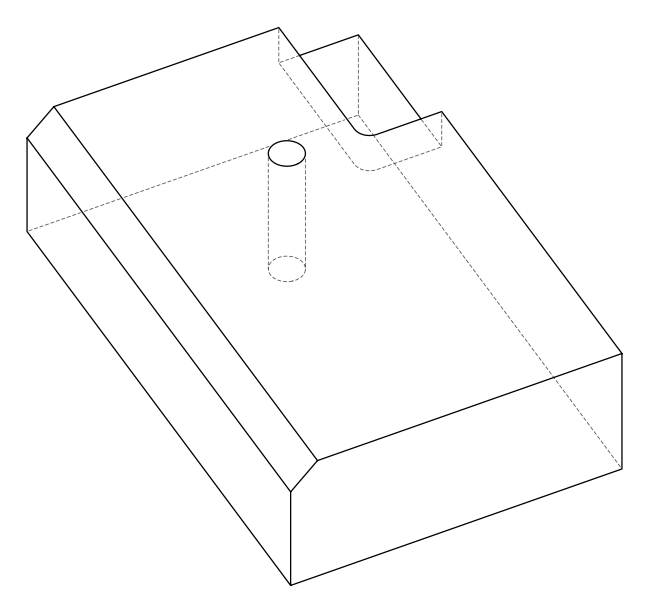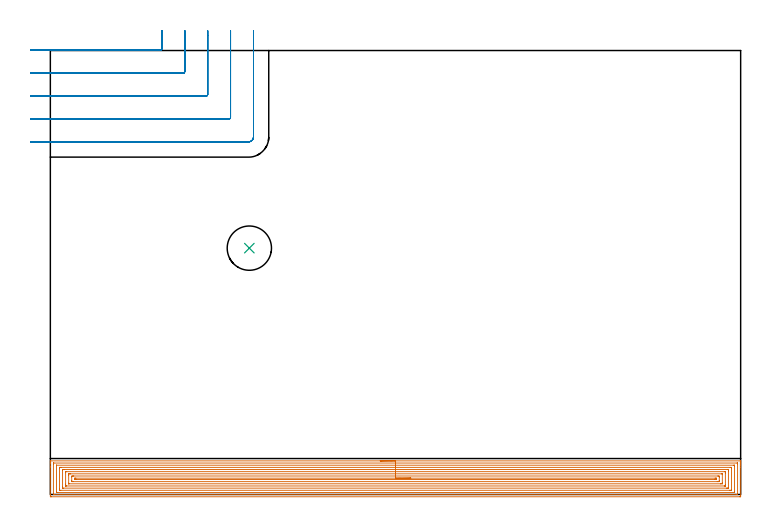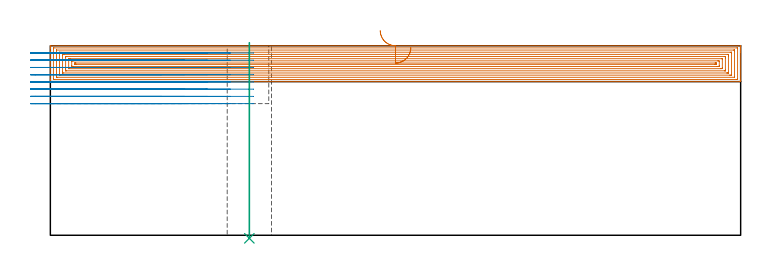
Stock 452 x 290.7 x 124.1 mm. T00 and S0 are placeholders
(PLAN: 3 operations, 2 tool changes, 47.2 min)
(1 AREA_MILL | FG_CHAMFER_SURFACE | UGT0205_001 | 32.82 min | 124802 mm3)
(2 MILL_CORNER_NOTCH_RECTANGULAR | CORNER_NOTCH_RECTANGULAR | UGT0201_094 | Follow Part, ap 5, ae 75% | 13.87 min | 376916 mm3)
(3 INDEXABLE_INSERT_DRILL_THROUGH_HOLE_FROM_SOLID | STEP1HOLE | NXT0302_029 | 0.51 min | 81896 mm3)
(TOOL UGT0205_001 | Chamfer Mill 20 x 3 x 45 deg. | D20 FL50 Z2)
(TOOL UGT0201_094 | End mill 20 mm | D20 FL38 Z4)
(TOOL NXT0302_029 | Index. Insert Drill 29mm [880-D2900L32-05] | D29 PA176 FL145 Z2)
(OP 1 AREA_MILL)
G17 G21 G94 G90
T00 M6
G54
G17 G0 G90 X216. Y22. S1061 M3
G43 Z134.1 H0
G94 G1 X216.038 Z133.228 F250.
X216.152 Z132.363
X216.341 Z131.512
X216.603 Z130.68
X216.937 Z129.874
X217.34 Z129.1
X217.809 Z128.364
X218.34 Z127.672
X218.929 Z127.029
X219.572 Z126.439
X220.264 Z125.908
X221. Z125.44
X221.774 Z125.037
X222.58 Z124.703
X223.412 Z124.441
X224.264 Z124.252
X225.128 Z124.138
X226. Z124.1
X451.816
X451.99 Y21.997 Z124.088
X451.993 Y21.939 Z124.031
X452. Y21.505 Z123.605
Y21.244 Z123.344
Y20.508 Z122.604
Y19.248 Z121.345
Y17.832 Z119.928
Y-0.638 Z101.459
X451.998 Y-0.9 Z101.197
X451.993 Y-1.492 Z100.606
X451.963 Y-1.494 Z100.604
X451.368 Y-1.5 Z100.6
X0.632
X0.037 Y-1.494 Z100.604
X0.007 Y-1.492 Z100.606
X0.003 Y-0.9 Z101.197
X0. Y-0.27 Z101.827
Y18.094 Z120.19
Y20.508 Z122.604
Y21.244 Z123.344
Y21.505 Z123.605
X0.007 Y21.939 Z124.031
X0.01 Y21.997 Z124.088
X0.184 Y22. Z124.1
X226.
Y20.586 Z122.686
X449.657 Y20.585 Z122.685
X449.812 Y20.584 Z122.684
X449.916 Y20.582 Z122.682
X449.99 Y20.579 Z122.679
X449.992 Y20.567 Z122.667
X449.995 Y20.508 Z122.608
X450. Y20.09 Z122.19
X449.999 Y0.465 Z102.565
X449.993 Y-0.008 Z102.092
X449.99 Y-0.06 Z102.04
X449.985 Y-0.079 Z102.021
X449.657 Y-0.086 Z102.014
X2.343
X2.187 Y-0.084 Z102.016
X2.084 Y-0.082 Z102.018
X2.01 Y-0.079 Z102.021
X2.008 Y-0.067 Z102.033
X2.005 Y-0.008 Z102.092
X2. Y0.41 Z102.51
X2.001 Y20.035 Z122.135
X2.007 Y20.508 Z122.608
X2.01 Y20.559 Z122.659
X2.015 Y20.579 Z122.679
X2.343 Y20.586 Z122.686
X226.
Y19.171 Z121.271
X447.343
X447.791 Y19.169 Z121.269
X447.94 Y19.167 Z121.267
X447.985 Y19.165 Z121.265
X447.991 Y19.071 Z121.171
X447.996 Y18.933 Z121.033
X447.999 Y18.724 Z120.824
X448. Y18.516 Z120.616
X447.999 Y1.568 Z103.668
X447.993 Y1.359 Z103.459
X447.99 Y1.336 Z103.436
X447.985 Y1.334 Z103.434
X447.959 Y1.331 Z103.431
X447.903 Y1.329 Z103.429
X4.657
X4.209 Y1.331 Z103.431
X4.06 Y1.333 Z103.433
X4.015 Y1.335 Z103.435
X4.009 Y1.429 Z103.529
X4.004 Y1.567 Z103.667
X4.001 Y1.776 Z103.876
X4. Y1.984 Z104.084
X4.001 Y18.932 Z121.032
X4.007 Y19.141 Z121.241
X4.01 Y19.164 Z121.264
X4.016 Y19.166 Z121.266
X4.041 Y19.169 Z121.269
X4.097 Y19.171 Z121.271
X226.
Y17.757 Z119.857
X445.184
X445.938 Y17.752 Z119.852
X445.98 Y17.75 Z119.85
X445.99 Y17.743 Z119.843
X445.993 Y17.718 Z119.818
X445.997 Y17.608 Z119.708
X445.999 Y17.386 Z119.486
X446. Y16.943 Z119.043
X445.999 Y3.115 Z105.215
X445.997 Y2.893 Z104.993
X445.993 Y2.782 Z104.882
X445.99 Y2.757 Z104.857
X445.978 Y2.75 Z104.85
X445.923 Y2.747 Z104.847
X445.108 Y2.743 Z104.843
X445.033
X6.816
X6.062 Y2.748 Z104.848
X6.02 Y2.749 Z104.849
X6.01 Y2.757 Z104.857
X6.007 Y2.782 Z104.882
X6.003 Y2.892 Z104.992
X6.001 Y3.114 Z105.214
X6. Y3.557 Z105.657
X6.001 Y17.385 Z119.485
X6.003 Y17.607 Z119.707
X6.007 Y17.718 Z119.818
X6.01 Y17.743 Z119.843
X6.022 Y17.75 Z119.85
X6.077 Y17.753 Z119.853
X6.892 Y17.757 Z119.857
X6.967
X226.
Y16.343 Z118.443
X443.32 Y16.342 Z118.442
X443.923 Y16.339 Z118.439
X443.972 Y16.336 Z118.436
X443.99 Y16.329 Z118.429
X443.996 Y16.265 Z118.365
X443.998 Y16.048 Z118.148
X444. Y15.37 Z117.47
X443.999 Y4.452 Z106.552
X443.995 Y4.282 Z106.382
X443.99 Y4.198 Z106.298
X443.986 Y4.164 Z106.264
X443.91 Y4.162 Z106.262
X443.614 Y4.158 Z106.258
X443.32 Y4.157 Z106.257
X442.721
X8.68 Y4.158 Z106.258
X8.077 Y4.161 Z106.261
X8.028 Y4.164 Z106.264
X8.01 Y4.171 Z106.271
X8.004 Y4.235 Z106.335
X8.002 Y4.452 Z106.552
X8. Y5.13 Z107.23
X8.001 Y16.048 Z118.148
X8.005 Y16.218 Z118.318
X8.01 Y16.302 Z118.402
X8.014 Y16.336 Z118.436
X8.09 Y16.338 Z118.438
X8.386 Y16.342 Z118.442
X8.68 Y16.343 Z118.443
X9.279
X226.
Y14.929 Z117.029
X441.531 Y14.928 Z117.028
X441.76 Y14.927 Z117.027
X441.913 Y14.924 Z117.024
X441.982 Y14.922 Z117.022
X441.99 Y14.885 Z116.985
X441.997 Y14.691 Z116.791
X441.999 Y14.264 Z116.364
X442. Y13.796 Z115.896
X441.999 Y6.236 Z108.336
X441.997 Y5.771 Z107.871
X441.99 Y5.613 Z107.713
X441.981 Y5.578 Z107.678
X441.947 Y5.576 Z107.676
X441.864 Y5.574 Z107.674
X441.531 Y5.572 Z107.672
X441.303 Y5.571 Z107.671
X10.469 Y5.572 Z107.672
X10.24 Y5.573 Z107.673
X10.087 Y5.576 Z107.676
X10.018 Y5.578 Z107.678
X10.01 Y5.615 Z107.715
X10.003 Y5.809 Z107.909
X10.001 Y6.236 Z108.336
X10. Y6.704 Z108.804
X10.001 Y14.264 Z116.364
X10.003 Y14.729 Z116.829
X10.01 Y14.887 Z116.987
X10.019 Y14.922 Z117.022
X10.053 Y14.924 Z117.024
X10.136 Y14.926 Z117.026
X10.469 Y14.928 Z117.028
X10.697 Y14.929 Z117.029
X226.
Y13.515 Z115.615
X439.742 Y13.514 Z115.614
X439.885 Y13.511 Z115.611
X439.978 Y13.508 Z115.608
X439.991 Y13.502 Z115.602
X439.995 Y13.488 Z115.588
X439.998 Y13.458 Z115.558
X440. Y13.372 Z115.472
Y13.115 Z115.215
X439.999 Y7.763 Z109.863
X439.993 Y7.128 Z109.228
X439.99 Y7.005 Z109.105
X439.879 Y6.992 Z109.092
X439.742 Y6.99 Z109.09
X438.991 Y6.986 Z109.086
X438.848 Y6.985 Z109.085
X12.258 Y6.986 Z109.086
X12.115 Y6.989 Z109.089
X12.022 Y6.992 Z109.092
X12.009 Y6.998 Z109.098
X12.005 Y7.012 Z109.112
X12.002 Y7.042 Z109.142
X12. Y7.128 Z109.228
Y7.385 Z109.485
X12.001 Y12.737 Z114.837
X12.007 Y13.372 Z115.472
X12.01 Y13.495 Z115.595
X12.121 Y13.508 Z115.608
X12.258 Y13.51 Z115.61
X13.009 Y13.514 Z115.614
X13.152 Y13.515 Z115.615
X226.
Y12.1 Z114.2
X437.059
X437.442 Y12.099 Z114.199
X437.954 Y12.093 Z114.193
X437.996 Y11.588 Z113.688
X437.999 Y11.543 Z113.643
Y8.912 Z111.012
X437.998 Y8.868 Z110.968
X437.954 Y8.407 Z110.507
X437.571 Y8.402 Z110.502
X437.059 Y8.4 Z110.5
X436.679
X14.941
X14.558 Y8.401 Z110.501
X14.046 Y8.407 Z110.507
X14.004 Y8.912 Z111.012
X14.001 Y8.957 Z111.057
Y11.588 Z113.688
X14.002 Y11.632 Z113.732
X14.046 Y12.093 Z114.193
X14.429 Y12.098 Z114.198
X14.941 Y12.1 Z114.2
X15.321
X226.
Y10.686 Z112.786
X435.271
X435.716 Y10.684 Z112.784
X435.933 Y10.681 Z112.781
X435.98 Y10.679 Z112.779
X435.99 Y10.647 Z112.747
X435.992 Y10.58 Z112.68
X435.999 Y9.969 Z112.069
X435.998 Y9.886 Z111.986
X435.993 Y9.835 Z111.935
X435.991 Y9.824 Z111.924
X435.979 Y9.821 Z111.921
X435.926 Y9.818 Z111.918
X435.708 Y9.815 Z111.915
X435.271 Y9.814 Z111.914
X16.729
X16.284 Y9.816 Z111.916
X16.067 Y9.819 Z111.919
X16.02 Y9.82 Z111.92
X16.01 Y9.852 Z111.952
X16.008 Y9.92 Z112.02
X16.004 Y10.528 Z112.628
X16.01 Y10.628 Z112.728
X16.018 Y10.68 Z112.78
X16.065 Y10.681 Z112.781
X16.284 Y10.684 Z112.784
X16.722 Y10.686 Z112.786
X226.
X226.872 Z112.824
X227.737 Z112.938
X228.588 Z113.127
X229.42 Z113.389
X230.226 Z113.723
X231. Z114.126
X231.736 Z114.595
X232.428 Z115.126
X233.071 Z115.715
X233.66 Z116.358
X234.192 Z117.05
X234.66 Z117.786
X235.063 Z118.56
X235.397 Z119.366
X235.659 Z120.198
X235.848 Z121.05
X235.962 Z121.915
X236. Z122.786
G0 Z134.1
M5
M2
(OP 2 MILL_CORNER_NOTCH_RECTANGULAR)
G17 G21 G94 G90
T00 M6
G54
G17 G0 G90 X-12.998 Y290.9 S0 M3
G43 Z134.1 H0
Z119.362
G94 G1 X-9.998 F250.
X72.006 F500.
G3 X73. Y291.894 R1.
G1 Y300.7
Y303.7 F250.
G0 Z134.1
X-13. Y275.9
Z119.362
G1 X-10.
X87.006 F500.
G3 X88. Y276.894 R1.
G1 Y300.7
Y303.7 F250.
G0 Z134.1
X-13. Y260.9
Z119.362
G1 X-10.
X102.005 F500.
G3 X103. Y261.895 R1.
G1 Y300.7
Y303.7 F250.
G0 Z134.1
X-13. Y245.9
Z119.362
G1 X-10.
X117.005 F500.
G3 X118. Y246.895 R1.
G1 Y300.7
Y303.7 F250.
G0 Z134.1
X-13. Y230.9
Z119.362
G1 X-10.
X129.8 F500.
G3 X133. Y234.1 R3.2
G1 Y300.7
Y303.7 F250.
G0 Z134.1
X-12.998 Y290.9
Z114.625
G1 X-9.998
X72.006 F500.
G3 X73. Y291.894 R1.
G1 Y300.7
Y303.7 F250.
G0 Z134.1
X-13. Y275.9
Z114.625
G1 X-10.
X87.006 F500.
G3 X88. Y276.894 R1.
G1 Y300.7
Y303.7 F250.
G0 Z134.1
X-13. Y260.9
Z114.625
G1 X-10.
X102.005 F500.
G3 X103. Y261.895 R1.
G1 Y300.7
Y303.7 F250.
G0 Z134.1
X-13. Y245.9
Z114.625
G1 X-10.
X117.005 F500.
G3 X118. Y246.895 R1.
G1 Y300.7
Y303.7 F250.
G0 Z134.1
X-13. Y230.9
Z114.625
G1 X-10.
X129.8 F500.
G3 X133. Y234.1 R3.2
G1 Y300.7
Y303.7 F250.
G0 Z134.1
X-12.998 Y290.9
Z109.887
G1 X-9.998
X72.006 F500.
G3 X73. Y291.894 R1.
G1 Y300.7
Y303.7 F250.
G0 Z134.1
X-13. Y275.9
Z109.887
G1 X-10.
X87.006 F500.
G3 X88. Y276.894 R1.
G1 Y300.7
Y303.7 F250.
G0 Z134.1
X-13. Y260.9
Z109.887
G1 X-10.
X102.005 F500.
G3 X103. Y261.895 R1.
G1 Y300.7
Y303.7 F250.
G0 Z134.1
X-13. Y245.9
Z109.887
G1 X-10.
X117.005 F500.
G3 X118. Y246.895 R1.
G1 Y300.7
Y303.7 F250.
G0 Z134.1
X-13. Y230.9
Z109.887
G1 X-10.
X129.8 F500.
G3 X133. Y234.1 R3.2
G1 Y300.7
Y303.7 F250.
G0 Z134.1
X-12.998 Y290.9
Z105.15
G1 X-9.998
X72.006 F500.
G3 X73. Y291.894 R1.
G1 Y300.7
Y303.7 F250.
G0 Z134.1
X-13. Y275.9
Z105.15
G1 X-10.
X87.006 F500.
G3 X88. Y276.894 R1.
G1 Y300.7
Y303.7 F250.
G0 Z134.1
X-13. Y260.9
Z105.15
G1 X-10.
X102.005 F500.
G3 X103. Y261.895 R1.
G1 Y300.7
Y303.7 F250.
G0 Z134.1
X-13. Y245.9
Z105.15
G1 X-10.
X117.005 F500.
G3 X118. Y246.895 R1.
G1 Y300.7
Y303.7 F250.
G0 Z134.1
X-13. Y230.9
Z105.15
G1 X-10.
X129.8 F500.
G3 X133. Y234.1 R3.2
G1 Y300.7
Y303.7 F250.
G0 Z134.1
X-12.998 Y290.9
Z100.412
G1 X-9.998
X72.006 F500.
G3 X73. Y291.894 R1.
G1 Y300.7
Y303.7 F250.
G0 Z134.1
X-13. Y275.9
Z100.412
G1 X-10.
X87.006 F500.
G3 X88. Y276.894 R1.
G1 Y300.7
Y303.7 F250.
G0 Z134.1
X-13. Y260.9
Z100.412
G1 X-10.
X102.005 F500.
G3 X103. Y261.895 R1.
G1 Y300.7
Y303.7 F250.
G0 Z134.1
X-13. Y245.9
Z100.412
G1 X-10.
X117.005 F500.
G3 X118. Y246.895 R1.
G1 Y300.7
Y303.7 F250.
G0 Z134.1
X-13. Y230.9
Z100.412
G1 X-10.
X129.8 F500.
G3 X133. Y234.1 R3.2
G1 Y300.7
Y303.7 F250.
G0 Z134.1
X-12.998 Y290.9
Z95.675
G1 X-9.998
X72.006 F500.
G3 X73. Y291.894 R1.
G1 Y300.7
Y303.7 F250.
G0 Z134.1
X-13. Y275.9
Z95.675
G1 X-10.
X87.006 F500.
G3 X88. Y276.894 R1.
G1 Y300.7
Y303.7 F250.
G0 Z134.1
X-13. Y260.9
Z95.675
G1 X-10.
X102.005 F500.
G3 X103. Y261.895 R1.
G1 Y300.7
Y303.7 F250.
G0 Z134.1
X-13. Y245.9
Z95.675
G1 X-10.
X117.005 F500.
G3 X118. Y246.895 R1.
G1 Y300.7
Y303.7 F250.
G0 Z134.1
X-13. Y230.9
Z95.675
G1 X-10.
X129.8 F500.
G3 X133. Y234.1 R3.2
G1 Y300.7
Y303.7 F250.
G0 Z134.1
X-12.998 Y290.9
Z90.937
G1 X-9.998
X72.006 F500.
G3 X73. Y291.894 R1.
G1 Y300.7
Y303.7 F250.
G0 Z134.1
X-13. Y275.9
Z90.937
G1 X-10.
X87.006 F500.
G3 X88. Y276.894 R1.
G1 Y300.7
Y303.7 F250.
G0 Z134.1
X-13. Y260.9
Z90.937
G1 X-10.
X102.005 F500.
G3 X103. Y261.895 R1.
G1 Y300.7
Y303.7 F250.
G0 Z134.1
X-13. Y245.9
Z90.937
G1 X-10.
X117.005 F500.
G3 X118. Y246.895 R1.
G1 Y300.7
Y303.7 F250.
G0 Z134.1
X-13. Y230.9
Z90.937
G1 X-10.
X129.8 F500.
G3 X133. Y234.1 R3.2
G1 Y300.7
Y303.7 F250.
G0 Z134.1
X-12.998 Y290.9
Z86.2
G1 X-9.998
X72.006 F500.
G3 X73. Y291.894 R1.
G1 Y300.7
Y303.7 F250.
G0 Z134.1
X-13. Y275.9
Z86.2
G1 X-10.
X87.006 F500.
G3 X88. Y276.894 R1.
G1 Y300.7
Y303.7 F250.
G0 Z134.1
X-13. Y260.9
Z86.2
G1 X-10.
X102.005 F500.
G3 X103. Y261.895 R1.
G1 Y300.7
Y303.7 F250.
G0 Z134.1
X-13. Y245.9
Z86.2
G1 X-10.
X117.005 F500.
G3 X118. Y246.895 R1.
G1 Y300.7
Y303.7 F250.
G0 Z134.1
X-13. Y230.9
Z86.2
G1 X-10.
X129.8 F500.
G3 X133. Y234.1 R3.2
G1 Y300.7
Y303.7 F250.
G0 Z134.1
M5
M2
(OP 3 INDEXABLE_INSERT_DRILL_THROUGH_HOLE_FROM_SOLID)
G17 G21 G94 G90
T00 M6
G54
G17 G0 G90 X130.3 Y161.3 S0 M3
G43 Z134.1 H1
G94 G81 G98 Z-2.006 F250. R126.1
G80
M5
M2
